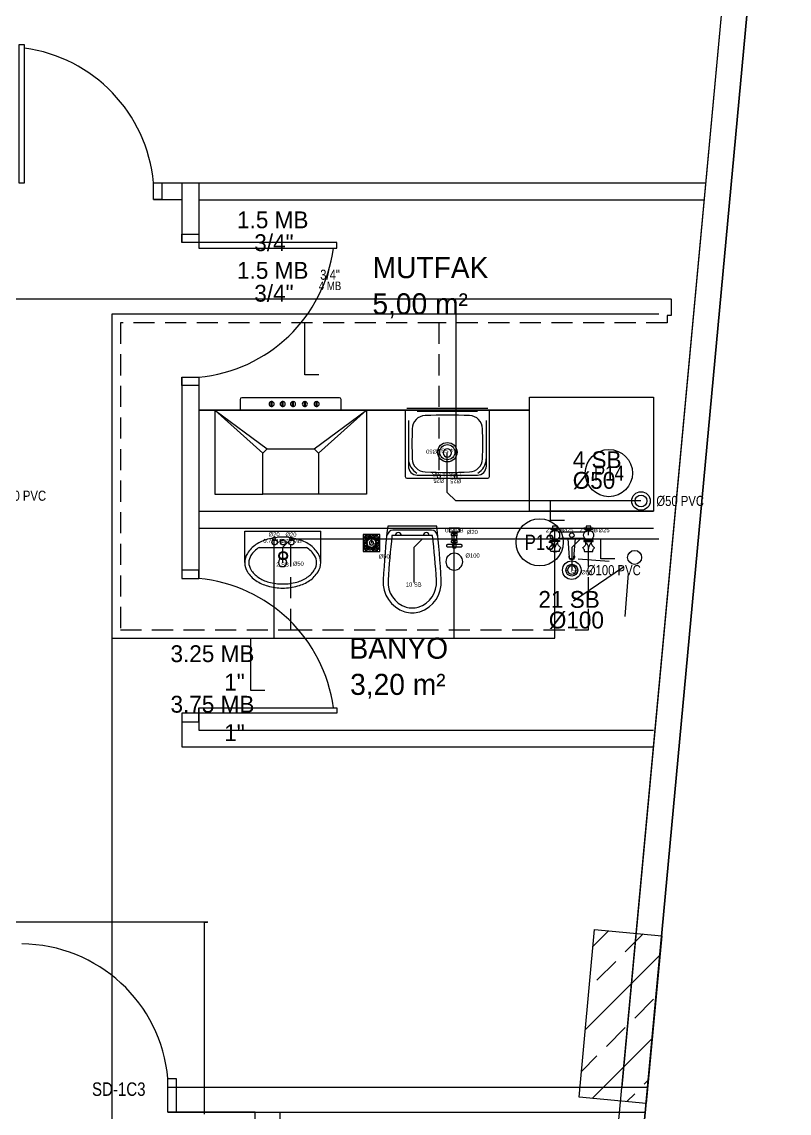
# Model space of a CAD drawing. Header units: centimetres. Extents: x 247996 to 315152, y -468471 to -440326.
# Drawn here: x 256045 to 256500, y -444081 to -443434 of the extents above; entities that cross this region are included whole.
import ezdxf
from ezdxf.enums import TextEntityAlignment as Align

# ---------------------------------------------------------------- set-up
doc = ezdxf.new("R2010")
doc.units = ezdxf.units.CM
doc.linetypes.add('0', pattern=[500, 500])
doc.linetypes.add('BASMA HATTI', pattern=[0.375, 0.25, -0.125])
for name, color, linetype in [('SCOTT-MD-YUK-BIRIMI', 7, 'CONTINUOUS'), ('SCOTT-MKDU0', 50, 'CONTINUOUS'), ('SCOTT-MTY-PISSU-KOLON', 211, 'Continuous'), ('SCOTT-MTY-PISSU-KOLONNO', 211, 'Continuous'), ('SCOTT-MTY-SAYAC', 3, 'Continuous'), ('SCOTT-MTY-TEFRIS', 15, 'CONTINUOUS'), ('SCOTT-MTY-VANA', 1, 'Continuous'), ('SCOTT-MTY-YUK-BIRIMI', 7, 'CONTINUOUS')]:
    doc.layers.add(name, color=color, linetype=linetype)
for name, color, linetype, lineweight in [('SCOTT-MTY-PISSU-BORU-TAVANDAN', 6, 'PISSU HATTI', 30), ('SCOTT-MTY-PISSU-CAP', 211, 'CONTINUOUS', 30), ('SCOTT-MTY-SICAKSU-BORU', 1, 'BASMA HATTI', 30), ('SCOTT-MTY-SOGUKSU-BORU', 5, '0', 30), ('SCOTT-MTY-TEMIZSU-CAP', 101, 'CONTINUOUS', 30)]:
    doc.layers.add(name, color=color, linetype=linetype, lineweight=lineweight)
doc.styles.add('CAP', font='wturkce.SHX', dxfattribs={"width": 0.65})
doc.styles.add('MtXpl_Comic_Sans_MS', font='comic.ttf')
doc.styles.add('MTY_CAP', font='wturkce.SHX', dxfattribs={"width": 0.65})
doc.styles.add('ROTAS', font='arial.ttf')
doc.linetypes.add('PISSU HATTI', pattern='A,0.5,0.5,["(",Standard,S=0.1,R=0,X=-0.01,Y=-0.036],-0.05', length=0.9)

# ---------------------------------------------------------------- blocks, each defined once
blk = doc.blocks.new('T-KOLON-P')
for radius in [5.5, 3.5]:
    blk.add_circle((0, 0), radius)
blk = doc.blocks.new('SUZGEC1')
at = {"layer": 'SCOTT-MTY-TEFRIS'}
blk.add_lwpolyline([(-5, -5), (-5, 5), (5, 5), (5, -5)], close=True, dxfattribs=at)
for points in [[(-4.33, 3.86), (-1.99, 1.52, 0.029484), (-2.15, 1.27), (-4.33, 2.48)], [(-2.48, 0.33), (-4.33, 0.33), (-4.33, 1.72), (-2.41, 0.65, 0.032775)], [(-3.86, 4.33), (-2.48, 4.33), (-1.27, 2.15, 0.029484), (-1.52, 1.99)], [(-0.65, 2.41, -0.032775), (-0.33, 2.48), (-0.33, 4.33), (-1.72, 4.33)], [(0.33, 2.48), (0.33, 4.33), (1.72, 4.33), (0.65, 2.41, 0.032775)], [(1.27, 2.15), (2.48, 4.33), (3.86, 4.33), (1.52, 1.99, 0.029484)], [(4.33, 3.86), (1.99, 1.52, -0.029484), (2.15, 1.27), (4.33, 2.48)], [(4.33, 0.33), (4.33, 1.72), (2.41, 0.65, -0.032775), (2.48, 0.33)], [(-2.48, -0.33), (-4.33, -0.33), (-4.33, -1.72), (-2.41, -0.65, -0.032775)], [(-4.33, -3.86), (-1.99, -1.52, -0.029484), (-2.15, -1.27), (-4.33, -2.48)], [(-3.86, -4.33), (-2.48, -4.33), (-1.27, -2.15, -0.029484), (-1.52, -1.99)], [(-0.33, -4.33), (-1.72, -4.33), (-0.65, -2.41, 0.032775), (-0.33, -2.48)], [(0.33, -2.48), (0.33, -4.33), (1.72, -4.33), (0.65, -2.41, -0.032775)], [(2.48, -4.33), (1.27, -2.15, 0.029484), (1.52, -1.99), (3.86, -4.33)], [(4.33, -2.48), (4.33, -3.86), (1.99, -1.52, 0.029484), (2.15, -1.27)], [(4.33, -0.33), (4.33, -1.72), (2.41, -0.65, 0.032775), (2.48, -0.33)]]:
    blk.add_lwpolyline(points, format="xyb", close=True, dxfattribs=at)
blk.add_circle((0, 0), 1.25, dxfattribs=at)
at = {"layer": 'SCOTT-MD-YUK-BIRIMI', "color": 6, "style": 'CAP'}
blk.add_attdef('PSCP', (4.29, 6.72), '', height=2.5, dxfattribs=at)
blk.add_attdef('PS', text='', height=2.5, dxfattribs=at).set_placement((0, 0), align=Align.CENTER)
blk = doc.blocks.new('EVIYE1')
at = {"layer": 'SCOTT-MTY-TEFRIS', "color": 6}
blk.add_circle((0, 15), 2.5, dxfattribs=at)
at = {"layer": 'SCOTT-MTY-TEFRIS', "color": 3, "ltscale": 10}
blk.add_circle((-5, 1), 1, dxfattribs=at)
at = {"layer": 'SCOTT-MTY-TEFRIS', "color": 1, "ltscale": 10}
blk.add_circle((5, 1), 1, dxfattribs=at)
at = {"layer": 'SCOTT-MD-YUK-BIRIMI', "color": 6, "style": 'CAP'}
blk.add_attdef('PS', text='', height=2.5, dxfattribs=at).set_placement((0, 15), align=Align.CENTER)
blk.add_attdef('PSCP', (6.08, 14.48), '', height=2.5, dxfattribs=at)
at = {"layer": 'SCOTT-MD-YUK-BIRIMI', "color": 3, "style": 'CAP'}
for tag, p in [('SO', (-5, 1)), ('SOCP', (-5, -2.99))]:
    blk.add_attdef(tag, text='', height=2.5, dxfattribs=at).set_placement(p, align=Align.CENTER)
at = {"layer": 'SCOTT-MD-YUK-BIRIMI', "color": 1, "style": 'CAP'}
for tag, p in [('SC', (5, 1)), ('SCCP', (5, -2.8))]:
    blk.add_attdef(tag, text='', height=2.5, dxfattribs=at).set_placement(p, align=Align.CENTER)
blk = doc.blocks.new('KLOZET1')
at = {"layer": 'SCOTT-MTY-TEFRIS', "color": 15}
blk.add_lwpolyline([(-3.88, 11.44, 0.414214), (-4.52, 10.8), (-4.52, 10.3, 0.414214), (-3.88, 9.66), (3.88, 9.66, 0.414214), (4.52, 10.3), (4.52, 10.8, 0.414214), (3.88, 11.44)], format="xyb", close=True, dxfattribs=at)
for points in [[(-1.61, 8.64), (-1.61, 7.54)], [(-1.21, 7.21), (-1.21, 4.8)], [(1.13, 8.88), (-1.06, 8.88)], [(-1.06, 7.3), (1.13, 7.3)], [(-0.51, 8.64), (-0.51, 7.54)], [(0.58, 8.64), (0.58, 7.54)], [(1.28, 4.8), (1.28, 5.24), (1.28, 7.21)], [(1.68, 8.64), (1.68, 7.54)], [(-1.61, 4.45), (-1.61, 3.35)], [(-1.35, 3.17), (-1.35, 2.32), (1.42, 2.32), (1.42, 3.17)], [(1.13, 4.69), (-1.06, 4.69)], [(-1.06, 3.11), (1.13, 3.11)], [(-0.51, 4.45), (-0.51, 3.35)], [(0.58, 4.45), (0.58, 3.35)], [(1.68, 4.45), (1.68, 3.35)]]:
    blk.add_lwpolyline(points, dxfattribs=at)
at = {"layer": 'SCOTT-MTY-TEFRIS', "color": 15, "elevation": 0}
for points in [[(-1, 10.3), (-1, 10.8, -0.414214), (-0.36, 11.44)], [(1, 10.3), (1, 10.8, 0.414214), (0.36, 11.44)]]:
    blk.add_lwpolyline(points, format="xyb", dxfattribs=at)
at = {"layer": 'SCOTT-MTY-TEFRIS', "color": 15}
for points in [[(-0.76, 11.45), (0.76, 11.45), (0.76, 11.98), (-0.76, 11.98)], [(-0.76, 8.88), (0.76, 8.88), (0.76, 9.66), (-0.76, 9.66)], [(3, 0), (-3, 0), (-3, 2.32), (3, 2.32)]]:
    blk.add_lwpolyline(points, close=True, dxfattribs=at)
at = {"layer": 'SCOTT-MTY-TEFRIS', "color": 6}
blk.add_circle((0, 20), 5, dxfattribs=at)
at = {"layer": 'SCOTT-MTY-TEFRIS', "color": 15}
for centre, radius, start, end in [((-1.06, 8.15), 0.734, 41.75917, 138.24096), ((-1.06, 8.03), 0.734, 221.7593, 318.24081), ((-0.36, 10.3, 0), 0.641, 179.99985, 270.00006), ((0.04, 8.15), 0.734, 41.75917, 138.24096), ((0.04, 8.03), 0.734, 221.7593, 318.24081), ((0.36, 10.3, 0), 0.641, 270.00006, 0), ((1.13, 8.15), 0.734, 41.75917, 138.24096), ((1.13, 8.03), 0.734, 221.7593, 318.24081), ((-1.06, 3.96), 0.734, 41.75917, 138.24096), ((-1.06, 3.84), 0.734, 221.7593, 318.24081), ((0.04, 3.96), 0.734, 41.75917, 138.24096), ((0.04, 3.84), 0.734, 221.7593, 318.24081), ((1.13, 3.96), 0.734, 41.75917, 138.24096), ((1.13, 3.84), 0.734, 221.7593, 318.24081)]:
    blk.add_arc(centre, radius, start, end, dxfattribs=at)
at = {"layer": 'SCOTT-MD-YUK-BIRIMI', "color": 6, "style": 'CAP'}
blk.add_attdef('PS', text='', height=2.5, dxfattribs=at).set_placement((0, 20), align=Align.CENTER)
blk.add_attdef('PSCP', (6.63, 15.09), '', height=2.5, dxfattribs=at)
at = {"layer": 'SCOTT-MD-YUK-BIRIMI', "color": 3, "style": 'CAP'}
blk.add_attdef('SO', text='', height=2.5, dxfattribs=at).set_placement((0, 0.13), align=Align.CENTER)
blk.add_attdef('SOCP', (7.43, 1.09), '', height=2.5, dxfattribs=at)
blk = doc.blocks.new('LAVABO1')
at = {"layer": 'SCOTT-MTY-TEFRIS', "color": 6}
blk.add_circle((0, 15), 2.5, dxfattribs=at)
at = {"layer": 'SCOTT-MTY-TEFRIS', "color": 3, "ltscale": 10}
blk.add_circle((-5, 1), 1, dxfattribs=at)
at = {"layer": 'SCOTT-MTY-TEFRIS', "color": 1, "ltscale": 10}
blk.add_circle((5, 1), 1, dxfattribs=at)
at = {"layer": 'SCOTT-MD-YUK-BIRIMI', "color": 6, "style": 'CAP'}
blk.add_attdef('PS', text='', height=2.5, dxfattribs=at).set_placement((0, 15), align=Align.CENTER)
blk.add_attdef('PSCP', (6.08, 14.48), '', height=2.5, dxfattribs=at)
at = {"layer": 'SCOTT-MD-YUK-BIRIMI', "color": 3, "style": 'CAP'}
for tag, p in [('SO', (-5, 1)), ('SOCP', (-5, -2.99))]:
    blk.add_attdef(tag, text='', height=2.5, dxfattribs=at).set_placement(p, align=Align.CENTER)
at = {"layer": 'SCOTT-MD-YUK-BIRIMI', "color": 1, "style": 'CAP'}
for tag, p in [('SC', (5, 1)), ('SCCP', (5, -2.8))]:
    blk.add_attdef(tag, text='', height=2.5, dxfattribs=at).set_placement(p, align=Align.CENTER)
blk = doc.blocks.new('DUS TEKNESI1')
at = {"layer": 'SCOTT-MTY-TEFRIS'}
for points in [[(-10, 13.89), (-10, 12.2, -0.146062), (-11.33, 8.88, 0.113221), (-13.28, 11.48, -0.416893), (-13.31, 11.96)], [(-6.69, 11.96, -0.17585), (-7.51, 13.89), (-12.49, 13.89, -0.17585), (-13.31, 11.96)], [(0, 18.37), (-0.63, 18.37, 0.391322), (-1.29, 17.76), (-2.2, 6.27)], [(0, 18.37), (0.63, 18.37, -0.391322), (1.29, 17.76), (2.2, 6.27)], [(6.69, 11.96, 0.17585), (7.51, 13.89), (12.49, 13.89, 0.17585), (13.31, 11.96)], [(10, 13.89), (10, 12.2, 0.146062), (11.33, 8.88, -0.113221), (13.28, 11.48)], [(-8.61, 6.88, -0.601952), (-8.61, 1.65), (-8.61, 0.83)], [(8.61, 6.88, 0.601952), (8.61, 1.65), (11.39, 1.65, 0.601952), (11.39, 6.88)], [(-12.77, 0.5), (-12.77, 0), (-10, 0), (-7.23, 0), (-7.23, 0.5, 0.153746), (-12.77, 0.5), (-10, 0.5), (-7.23, 0.5)], [(12.77, 0.5), (12.77, 0), (10, 0), (7.23, 0), (7.23, 0.5, -0.153746), (12.77, 0.5), (10, 0.5), (7.23, 0.5)]]:
    blk.add_lwpolyline(points, format="xyb", dxfattribs=at)
for points in [[(-12.77, 7.51), (-10, 7.51), (-7.23, 7.51), (-7.23, 8.01), (-10, 8.01), (-12.77, 8.01)], [(12.77, 7.51), (10, 7.51), (7.23, 7.51), (7.23, 8.01), (10, 8.01), (12.77, 8.01)], [(-8.61, 0), (-8.61, -1.03), (-11.39, -1.03), (-11.39, 0)], [(11.39, 0), (11.39, -1.03), (8.61, -1.03), (8.61, 0)]]:
    blk.add_lwpolyline(points, close=True, dxfattribs=at)
for points in [[(-11.64, 9.5), (-11.64, 8.01)], [(-11.39, 7.51), (-11.39, 6.88), (-8.61, 6.88)], [(-8.61, 7.51), (-8.61, 6.88)], [(-8.36, 9.5), (-8.36, 8.01)], [(8.36, 9.5), (8.36, 8.01)], [(11.39, 7.51), (11.39, 6.88), (8.61, 6.88)], [(8.61, 7.51), (8.61, 6.88)], [(11.64, 9.5), (11.64, 8.01)], [(-8.61, 1.65), (-11.39, 1.65), (-11.39, 0.83)], [(7.82, 6.27), (-7.82, 6.27)], [(-7.82, 2.27), (7.82, 2.27)], [(8.61, 1.65), (8.61, 0.83)], [(11.39, 1.65), (11.39, 0.83)]]:
    blk.add_lwpolyline(points, dxfattribs=at)
at = {"layer": 'SCOTT-MTY-TEFRIS', "color": 6}
blk.add_circle((0, 25), 2.5, dxfattribs=at)
at = {"layer": 'SCOTT-MTY-TEFRIS'}
for centre, radius, start, end in [((-9.99, 2.25), 11.85, 79.4131, 100.58675), ((0, 17.2), 1.6, 330.69749, 209.30263), ((9.99, 2.25), 11.85, 79.4131, 100.58675), ((-10, 4.27), 2.96, 117.90841, 242.09186), ((-3.77, 12.76), 6.25, 185.20803, 218.44761), ((-2.03, 5.93), 7.27, 130.25508, 156.09376), ((-6.95, 11.74), 0.344, 310.56547, 41.0891), ((6.95, 11.74), 0.344, 138.91075, 229.43465), ((2.03, 5.93), 7.27, 23.90632, 49.74465), ((3.77, 12.76), 6.25, 321.55251, 354.79208), ((13.05, 11.74), 0.344, 310.56547, 41.0891), ((0, 4.27), 1.37, 90.00021, 270.00006), ((0, 4.27), 1.37, 270.00006, 90.00021)]:
    blk.add_arc(centre, radius, start, end, dxfattribs=at)
at = {"layer": 'SCOTT-MD-YUK-BIRIMI', "color": 6, "style": 'CAP'}
blk.add_attdef('PS', text='', height=2.5, dxfattribs=at).set_placement((0, 25), align=Align.CENTER)
blk.add_attdef('PSCP', (5.6, 25), '', height=2.5, dxfattribs=at)
at = {"layer": 'SCOTT-MD-YUK-BIRIMI', "color": 3, "style": 'CAP'}
blk.add_attdef('SO', text='', height=2.5, dxfattribs=at).set_placement((-10, 0), align=Align.CENTER)
blk.add_attdef('SOCP', (-5.56, 0), '', height=2.5, dxfattribs=at)
at = {"layer": 'SCOTT-MD-YUK-BIRIMI', "color": 1, "style": 'CAP'}
blk.add_attdef('SC', text='', height=2.5, dxfattribs=at).set_placement((10, 0), align=Align.CENTER)
blk.add_attdef('SCCP', (15.92, 0), '', height=2.5, dxfattribs=at)
blk = doc.blocks.new('MTY-PIS SU CAP SB')
at = {"layer": 'SCOTT-MTY-PISSU-CAP'}
for p, q in [((0.833, 1.167), (0, 1.167)), ((0, 1.167), (0, 0))]:
    blk.add_line(p, q, dxfattribs=at)
at = {"layer": 'SCOTT-MTY-PISSU-CAP', "style": 'MTY_CAP', "width": 0.65}
blk.add_attdef('PSCP', text='', height=1, dxfattribs=at).set_placement((0.833, 1.79), align=Align.MIDDLE_LEFT)
at = {"layer": 'SCOTT-MTY-YUK-BIRIMI', "color": 211, "style": 'MTY_CAP', "width": 0.65}
blk.add_attdef('PS', text='', height=1, dxfattribs=at).set_placement((0.833, 0.566), align=Align.MIDDLE_LEFT)
blk = doc.blocks.new('MTY-TEMIZ SU CAP MB')
at = {"layer": 'SCOTT-MTY-TEMIZSU-CAP'}
for p, q in [((0.833, 3.096), (0, 3.096)), ((0, 3.096), (0, 0))]:
    blk.add_line(p, q, dxfattribs=at)
at = {"layer": 'SCOTT-MTY-TEMIZSU-CAP', "style": 'MTY_CAP', "width": 0.65}
for tag, p in [('SOCP', (0.833, 5.417)), ('SCCP', (0.833, 2.417))]:
    blk.add_attdef(tag, text='', height=1, dxfattribs=at).set_placement(p, align=Align.MIDDLE_LEFT)
at = {"layer": 'SCOTT-MTY-YUK-BIRIMI', "color": 101, "style": 'MTY_CAP', "width": 0.65}
for tag, p in [('SO', (0.833, 3.917)), ('SC', (0.833, 0.917))]:
    blk.add_attdef(tag, text='', height=1, dxfattribs=at).set_placement(p, align=Align.MIDDLE_LEFT)

msp = doc.modelspace()

# ---------------------------------------------------------------- linework, layer by layer
at = {"layer": 'SCOTT-MKDU0', "color": 8, "ltscale": 0.03}
for p, q in [((256112.81, -447327.49), (256500.06, -443160.12)), ((256500.06, -443160.12), (256112.81, -447327.49)), ((256385.49, -444230.95), (256485.05, -443159.51)), ((256400.82, -444065.95), (256485.05, -443159.51)), ((256122.7, -443529.07), (256149.58, -443529.07)), ((256139.58, -443529.07), (256139.58, -443564.54)), ((256149.58, -443529.07), (256149.58, -443567.85)), ((256149.58, -443529.2), (256450.7, -443529.2)), ((256122.7, -443539.07), (256139.58, -443539.07)), ((256149.58, -443539.2), (256449.77, -443539.2)), ((256139.58, -443644.54), (256139.58, -443764.07)), ((256149.58, -443644.54), (256149.58, -443764.07)), ((256174.06, -443657.76), (256174.06, -443664.06)), ((256233.06, -443656.76), (256175.06, -443656.76)), ((256192.52, -443659.44), (256192.52, -443658.92)), ((256193.14, -443658.92), (256192.52, -443658.92)), ((256192.52, -443662.01), (256192.52, -443659.44)), ((256192.52, -443662.01), (256193.14, -443662.01)), ((256193.14, -443659.44), (256193.14, -443658.92)), ((256193.14, -443662.01), (256193.14, -443659.44)), ((256199.1, -443659.44), (256199.1, -443658.92)), ((256199.72, -443658.92), (256199.1, -443658.92)), ((256199.1, -443662.01), (256199.1, -443659.44)), ((256199.1, -443662.01), (256199.72, -443662.01)), ((256199.72, -443659.44), (256199.72, -443658.92)), ((256199.72, -443662.01), (256199.72, -443659.44)), ((256205.25, -443659.44), (256205.25, -443658.92)), ((256205.25, -443658.92), (256205.87, -443658.92)), ((256205.25, -443662.01), (256205.25, -443659.44)), ((256205.25, -443662.01), (256205.87, -443662.01)), ((256205.87, -443659.44), (256205.87, -443658.92)), ((256205.87, -443662.01), (256205.87, -443659.44)), ((256212.25, -443658.92), (256212.86, -443658.92)), ((256212.25, -443659.44), (256212.25, -443658.94)), ((256212.25, -443662.01), (256212.25, -443659.44)), ((256212.25, -443662.01), (256212.86, -443662.01)), ((256212.86, -443659.44), (256212.86, -443658.92)), ((256212.86, -443662.01), (256212.86, -443659.44)), ((256219.24, -443658.92), (256219.86, -443658.92)), ((256219.24, -443659.44), (256219.24, -443658.94)), ((256219.24, -443662.01), (256219.24, -443659.44)), ((256219.24, -443662.01), (256219.86, -443662.01)), ((256219.86, -443659.44), (256219.86, -443658.92)), ((256219.86, -443662.01), (256219.86, -443659.44)), ((256234.06, -443664.06), (256234.06, -443657.76)), ((256345.96, -443724.07), (256345.96, -443656.39)), ((256345.96, -443656.39), (256419.58, -443656.39)), ((256419.58, -443656.39), (256419.58, -443724.07)), ((256149.58, -443664.07), (256345.96, -443664.07)), ((256345.96, -443664.07), (256149.58, -443664.07)), ((256345.96, -443664.07), (256149.58, -443664.07)), ((256187.57, -443689.56), (256159.07, -443664.06)), ((256159.07, -443664.06), (256190.07, -443687.06)), ((256249.07, -443664.06), (256159.07, -443664.06)), ((256159.07, -443664.06), (256159.07, -443714.06)), ((256218.07, -443687.06), (256249.07, -443664.06)), ((256249.07, -443664.06), (256220.57, -443689.56)), ((256249.07, -443664.06), (256249.07, -443714.06)), ((256272.13, -443664.05), (256272.13, -443703.48)), ((256321.13, -443663.05), (256273.13, -443663.05)), ((256314.98, -443664.9), (256279.28, -443664.9)), ((256322.13, -443703.48), (256322.13, -443664.05)), ((256273.98, -443670.2), (256273.98, -443697.33)), ((256320.28, -443697.33), (256320.28, -443670.2)), ((256273.13, -443704.48), (256321.13, -443704.48)), ((256279.28, -443702.63), (256314.98, -443702.63)), ((256159.07, -443714.06), (256187.57, -443714.06)), ((256249.07, -443714.06), (256220.57, -443714.06)), ((256149.58, -443724.07), (256419.58, -443724.07)), ((256419.58, -443724.07), (256345.96, -443724.07)), ((256149.58, -443734.07), (256419.58, -443734.07)), ((256176.9, -443735.96), (256221.93, -443735.96)), ((256176.9, -443754.62), (256176.9, -443735.96)), ((256221.93, -443754.62), (256221.93, -443735.96)), ((256149.58, -443744.07), (256149.58, -443764.07)), ((256185.36, -443745.59), (256213.47, -443745.59)), ((256393.19, -443754.01), (256374.82, -443752.6)), ((256401.61, -443757.26), (256372.04, -443777.47)), ((256404.4, -443761.16), (256402.44, -443786.53)), ((256149.58, -443840.76), (256149.58, -443854.07)), ((256149.58, -443840.76), (256149.58, -443854.07)), ((256139.58, -443844.07), (256139.58, -443864.07)), ((256149.58, -443854.07), (256419.58, -443854.07)), ((256139.58, -443864.07), (256419.58, -443864.07)), ((256375.29, -444071.99), (256384.55, -443972.41)), ((256383.62, -443982.41), (256392.85, -443973.19)), ((256384.55, -443972.41), (256424.37, -443976.12)), ((256402.76, -443985.73), (256413.39, -443975.09)), ((256424.37, -443976.12), (256415.12, -444075.69)), ((256379.02, -444031.92), (256423.31, -443987.63)), ((256385.92, -444002.56), (256397.14, -443991.34)), ((256408.37, -444025.01), (256419.59, -444013.79)), ((256391.53, -444041.85), (256402.76, -444030.63)), ((256383.12, -444072.71), (256418.71, -444037.13)), ((256376.72, -444056.67), (256385.92, -444047.47)), ((256413.98, -444064.3), (256416.41, -444061.88)), ((256131.2, -444065.95), (256415.89, -444065.95)), ((256131.2, -444065.95), (256400.82, -444065.95)), ((256403.66, -444074.62), (256408.37, -444069.92)), ((256415.12, -444075.69), (256375.29, -444071.99)), ((256131.2, -444080.95), (256414.49, -444080.95)), ((256182.95, -444080.95), (256131.2, -444080.95)), ((256182.95, -444098.04), (256182.95, -444080.95)), ((256182.95, -444230.95), (256182.95, -444080.95)), ((256197.95, -444093.04), (256197.95, -444080.95))]:
    msp.add_line(p, q, dxfattribs=at)
for points in [[(256042.7, -443529.07), (256046.01, -443529.07), (256046.01, -443447.21), (256042.7, -443447.21)], [(256149.58, -443564.54), (256149.58, -443567.85), (256231.45, -443567.85), (256231.45, -443564.54)], [(256149.58, -443844.07), (256149.58, -443840.76), (256231.45, -443840.76), (256231.45, -443844.07)]]:
    msp.add_lwpolyline(points, close=True, dxfattribs=at)
for points in [[(256127.7, -443539.07), (256122.7, -443539.07), (256122.7, -443529.07), (256127.7, -443529.07), (256127.7, -443539.07)], [(256139.58, -443564.54), (256139.58, -443559.54), (256149.58, -443559.54), (256149.58, -443564.54), (256139.58, -443564.54)], [(256139.58, -443649.54), (256139.58, -443644.54), (256149.58, -443644.54), (256149.58, -443649.54), (256139.58, -443649.54)], [(256139.58, -443759.07), (256139.58, -443764.07), (256149.58, -443764.07), (256149.58, -443759.07), (256139.58, -443759.07)], [(256139.58, -443844.07), (256139.58, -443849.07), (256149.58, -443849.07), (256149.58, -443844.07), (256139.58, -443844.07)], [(256136.2, -444080.95), (256131.2, -444080.95), (256131.2, -444060.95), (256136.2, -444060.95), (256136.2, -444080.95)], [(256136.2, -444080.95), (256131.2, -444080.95), (256131.2, -444060.95), (256136.2, -444060.95), (256136.2, -444080.95)], [(256136.2, -444080.95), (256131.2, -444080.95), (256131.2, -444060.95), (256136.2, -444060.95), (256136.2, -444080.95)]]:
    msp.add_lwpolyline(points, dxfattribs=at)
for points in [[(256261.7, -443733.04, 0.01664), (256259.08, -443764.87, 0.351622), (256271.87, -443783.79, 0.068714), (256276.29, -443784.4, 0.068714), (256280.71, -443783.79, 0.351622), (256293.5, -443764.87, 0.01664), (256290.88, -443733.04)], [(256264.27, -443738.6, 0.016866), (256261.96, -443765.06, 0.351778), (256272.68, -443781.03, 0.068022), (256276.29, -443781.52, 0.068022), (256279.9, -443781.03, 0.351778), (256290.62, -443765.06, 0.016866), (256288.31, -443738.6)]]:
    msp.add_lwpolyline(points, format="xyb", close=True, dxfattribs=at)
msp.add_lwpolyline([(256291.16, -443738.49, 0.389191), (256287.81, -443735.41), (256276.29, -443735.41), (256264.77, -443735.41, 0.389191), (256261.42, -443738.49, 0.389191)], format="xyb", dxfattribs=at)
for centre, radius in [((256194.57, -443742.56), 1.56), ((256199.61, -443742.56), 1.56), ((256204.53, -443742.56), 1.56), ((256199.66, -443750.5), 2.52), ((256199.66, -443750.5), 2.12), ((256408.31, -443751.51, 51), 4.14)]:
    msp.add_circle(centre, radius, dxfattribs=at)
for centre, radius, start, end in [((256034.13, -443537.3), 88.95, 5.30809, 82.32526), ((256141.35, -443555.97), 88.95, 275.30809, 352.32526), ((256175.06, -443657.76), 1, 90, 180), ((256192.8, -443660.45), 1.54, 100.53795, 259.42462), ((256192.8, -443660.45), 1.54, 282.62331, 77.3765), ((256199.38, -443660.45), 1.54, 100.53795, 259.42462), ((256199.38, -443660.45), 1.54, 282.62331, 77.3765), ((256205.53, -443660.45), 1.54, 100.53795, 259.42462), ((256205.53, -443660.45), 1.54, 282.62331, 77.3765), ((256212.53, -443660.45), 1.54, 100.53795, 259.42462), ((256212.53, -443660.45), 1.54, 282.62331, 77.3765), ((256219.52, -443660.45), 1.54, 100.53795, 259.42462), ((256219.52, -443660.45), 1.54, 282.62331, 77.3765), ((256233.06, -443657.76), 1, 0, 90), ((256199.41, -443772.99), 33.47, 90, 105.51757), ((256199.41, -443772.99), 33.47, 74.48243, 90), ((256267.99, -443738.6), 1.78, 0, 180), ((256284.59, -443738.6), 1.78, 0, 180), ((256193.07, -443758.22), 17.19, 123.83466, 148.28659), ((256193.07, -443758.22), 14.8, 121.37674, 148.28659), ((256196.9, -443763.94), 24.08, 105.51757, 123.83466), ((256201.93, -443763.94), 24.08, 56.16534, 74.48243), ((256205.76, -443758.22), 14.8, 31.71341, 58.62326), ((256205.76, -443758.22), 17.19, 31.71341, 56.16534), ((256187.23, -443754.62), 10.33, 148.28659, 180), ((256187.23, -443754.62), 7.93, 148.28659, 180), ((256211.6, -443754.62), 7.93, 0, 31.71341), ((256211.6, -443754.62), 10.33, 0, 31.71341), ((256187.23, -443754.62), 10.33, 180, 211.71341), ((256187.23, -443754.62), 7.93, 180, 211.71341), ((256193.07, -443751.01), 14.8, 211.71341, 236.16534), ((256205.76, -443751.01), 14.8, 303.83466, 328.28659), ((256211.6, -443754.62), 7.93, 328.28659, 0), ((256211.6, -443754.62), 10.33, 328.28659, 0), ((256141.35, -443852.64), 88.95, 7.67474, 84.69191), ((256193.07, -443751.01), 17.19, 211.71341, 236.16534), ((256196.9, -443745.29), 24.08, 236.16534, 254.48243), ((256196.9, -443745.29), 21.68, 236.16534, 254.48243), ((256201.93, -443745.29), 21.68, 285.51757, 303.83466), ((256201.93, -443745.29), 24.08, 285.51757, 303.83466), ((256205.76, -443751.01), 17.19, 303.83466, 328.28659), ((256199.41, -443736.24), 33.47, 254.48243, 270), ((256199.41, -443736.24), 31.07, 254.48243, 270), ((256199.41, -443736.24), 31.07, 270, 285.51757), ((256199.41, -443736.24), 33.47, 270, 285.51757), ((256043.95, -444068.61), 87.59, 5.01909, 89.63134), ((256043.95, -444068.61), 87.59, 5.01909, 89.63134), ((256043.95, -444068.61), 87.59, 5.01909, 89.63134)]:
    msp.add_arc(centre, radius, start, end, dxfattribs=at)
for centre, major_axis, start_param, end_param in [((256284.25, -443675.31), (5.66, -5.66), 2.395934, 3.900021), ((256297.13, -443999.3), (332.25, 0), 1.531058, 1.610536), ((256310.01, -443675.31), (5.66, -5.66), 0.812368, 2.316455), ((256608.38, -443684.05), (-234.94, -234.94), 5.470817, 5.524757), ((255985.88, -443684.05), (234.94, -234.94), 0.758428, 0.812368), ((256297.13, -443689.05), (-4.07, -4.07), 3.926991, 10.210176), ((256297.13, -443689.05), (-3.18, -3.18), 3.926991, 10.210176), ((256284.13, -443692.81), (-7.14, -7.14), 5.524757, 6.541187), ((256284.25, -443692.8), (-5.66, -5.66), 5.524757, 7.028844), ((256310.01, -443692.8), (-5.66, -5.66), 0.825137, 2.329224), ((256310.13, -443692.81), (7.14, -7.14), -0.258001, 0.758428), ((256279.28, -443697.33), (-3.75, -3.75), 5.497787, 7.068583), ((256297.13, -443368.8), (332.25, 0), 4.67265, 4.752129), ((256314.98, -443697.33), (3.75, -3.75), -0.785398, 0.785398), ((256273.13, -443703.48), (0.707, -0.707), 3.926991, 5.497787), ((256321.13, -443703.48), (0.707, -0.707), -0.785398, 0.785398)]:
    msp.add_ellipse(centre, major_axis=major_axis, ratio=1, start_param=start_param, end_param=end_param, dxfattribs=at)
at = {"layer": 'SCOTT-MKDU0', "color": 8, "ltscale": 0.03, "invisible_edges": 4}
for points in [[(256190.07, -443687.06), (256218.07, -443687.06), (256220.57, -443689.56), (256187.57, -443689.56)], [(256220.57, -443714.06), (256187.57, -443714.06), (256187.57, -443689.56), (256220.57, -443689.56)]]:
    msp.add_3dface(points, dxfattribs=at)
at = {"layer": 'SCOTT-MTY-PISSU-BORU-TAVANDAN', "ltscale": 50}
for points in [[(256302.12, -443718.03), (256297.12, -443713.03), (256297.12, -443689.48)], [(256412.05, -443718.03), (256302.12, -443718.03)], [(256204.3, -443740.74), (256199.3, -443745.74), (256199.3, -443754.52)], [(256252.09, -443740.74), (256204.3, -443740.74)], [(256252.09, -443740.74), (256252.09, -443742.93)], [(256282.15, -443740.74), (256252.09, -443740.74)], [(256282.15, -443740.74), (256277.15, -443745.74), (256277.15, -443766.36)], [(256376.01, -443740.74), (256282.15, -443740.74)], [(256376.01, -443740.74), (256371.01, -443745.74), (256371.01, -443759.07)], [(256422.75, -443740.74), (256376.01, -443740.74)]]:
    msp.add_lwpolyline(points, dxfattribs=at)
at = {"layer": 'SCOTT-MTY-PISSU-KOLONNO'}
for centre in [(256393.04, -443701.47), (256351.94, -443742.57)]:
    msp.add_circle(centre, 14, dxfattribs=at)
at = {"layer": 'SCOTT-MTY-SICAKSU-BORU', "ltscale": 50}
for p, q in [((256103.03, -443612.21), (256103.03, -443794.52)), ((256292.12, -443612.21), (256103.03, -443612.21)), ((256427.68, -443612.21), (256292.12, -443612.21)), ((256103.03, -443794.52), (256204.3, -443794.52)), ((256204.3, -443794.52), (256381.01, -443794.52))]:
    msp.add_line(p, q, dxfattribs=at)
at = {"layer": 'SCOTT-MTY-SICAKSU-BORU'}
msp.add_lwpolyline([(256153, -444082), (256153, -443968), (256155, -443968), (256025, -443968), (256025, -443598), (256430, -443598), (256430, -443608), (256427.68, -443608), (256427.68, -443612.21)], dxfattribs=at)
at = {"layer": 'SCOTT-MTY-SICAKSU-BORU', "ltscale": 50}
for points in [[(256292.12, -443612.21), (256292.12, -443703.48)], [(256381.01, -443794.52), (256381.01, -443734.07)], [(256204.3, -443794.52), (256204.3, -443740.52)]]:
    msp.add_lwpolyline(points, dxfattribs=at)
at = {"layer": 'SCOTT-MTY-SOGUKSU-BORU', "ltscale": 50}
for p, q in [((256098.03, -443607.21), (256098.03, -443799.52)), ((256302.12, -443607.21), (256098.03, -443607.21)), ((256422.68, -443607.21), (256302.12, -443607.21)), ((256098.03, -443799.52), (256194.3, -443799.52)), ((256194.3, -443799.52), (256301.26, -443799.52)), ((256301.26, -443799.52), (256361.01, -443799.52))]:
    msp.add_line(p, q, dxfattribs=at)
for points in [[(256302.12, -443607.21), (256302.12, -443703.48)], [(256301.26, -443799.52), (256301.26, -443734.2)], [(256361.01, -443799.52), (256361.01, -443734.07)], [(256194.3, -443799.52), (256194.3, -443740.52)], [(256098.03, -443799.52), (256098.03, -443870.33), (256098.03, -443870.33), (256098.03, -444025.14), (256098.03, -444025.14), (256098.03, -444092.55)]]:
    msp.add_lwpolyline(points, dxfattribs=at)

# ---------------------------------------------------------------- block references
at = {"layer": 'SCOTT-MTY-PISSU-CAP'}
ref = msp.add_blockref('MTY-PIS SU CAP SB', (256358.42, -443718.03), dxfattribs=dict(at, xscale=-10, yscale=10, rotation=180))
ref.add_attrib('PSCP', '%%C50', dxfattribs={"height": 10, "style": 'MTY_CAP'}).set_placement((256371.55, -443705.78), align=Align.MIDDLE_LEFT)
ref.add_attrib('PS', '4 SB', dxfattribs={"layer": 'SCOTT-MTY-YUK-BIRIMI', "height": 10, "style": 'MTY_CAP'}).set_placement((256371.55, -443693.53), align=Align.MIDDLE_LEFT)
ref = msp.add_blockref('MTY-PIS SU CAP SB', (256388.25, -443740.74), dxfattribs=dict(at, xscale=-10, yscale=10, rotation=180))
ref.add_attrib('PSCP', '%%C100', dxfattribs={"height": 10, "style": 'MTY_CAP'}).set_placement((256357.38, -443788.71), align=Align.MIDDLE_LEFT)
ref.add_attrib('PS', '21 SB', dxfattribs={"layer": 'SCOTT-MTY-YUK-BIRIMI', "height": 10, "style": 'MTY_CAP'}).set_placement((256351.19, -443776.46), align=Align.MIDDLE_LEFT)
at = {"layer": 'SCOTT-MTY-PISSU-KOLON'}
for p in [(256412.1, -443718), (256371, -443759.1)]:
    msp.add_blockref('T-KOLON-P', p, dxfattribs=at)
at = {"layer": 'SCOTT-MTY-TEMIZSU-CAP'}
ref = msp.add_blockref('MTY-TEMIZ SU CAP MB', (256212.51, -443612.21), dxfattribs=dict(at, xscale=-10, yscale=10, rotation=180))
ref.add_attrib('SCCP', '3/4"', dxfattribs={"height": 10, "style": 'MTY_CAP'}).set_placement((256182.51, -443564.68), align=Align.MIDDLE_LEFT)
ref.add_attrib('SC', '1.5 MB', dxfattribs={"layer": 'SCOTT-MTY-YUK-BIRIMI', "height": 10, "style": 'MTY_CAP'}).set_placement((256172.29, -443551.11), align=Align.MIDDLE_LEFT)
ref.add_attrib('SO', '1.5 MB', dxfattribs={"layer": 'SCOTT-MTY-YUK-BIRIMI', "height": 10, "style": 'MTY_CAP'}).set_placement((256172.29, -443581.11), align=Align.MIDDLE_LEFT)
ref.add_attrib('SOCP', '3/4"', dxfattribs={"height": 10, "style": 'MTY_CAP'}).set_placement((256182.51, -443594.68), align=Align.MIDDLE_LEFT)
ref = msp.add_blockref('MTY-TEMIZ SU CAP MB', (256180.43, -443799.52), dxfattribs=dict(at, xscale=-10, yscale=10, rotation=180))
ref.add_attrib('SCCP', '1"', dxfattribs={"height": 10, "style": 'MTY_CAP'}).set_placement((256164.66, -443825.59), align=Align.MIDDLE_LEFT)
ref.add_attrib('SC', '3.25 MB', dxfattribs={"layer": 'SCOTT-MTY-YUK-BIRIMI', "height": 10, "style": 'MTY_CAP'}).set_placement((256132.78, -443808.69), align=Align.MIDDLE_LEFT)
ref.add_attrib('SO', '3.75 MB', dxfattribs={"layer": 'SCOTT-MTY-YUK-BIRIMI', "height": 10, "style": 'MTY_CAP'}).set_placement((256132.78, -443838.69), align=Align.MIDDLE_LEFT)
ref.add_attrib('SOCP', '1"', dxfattribs={"height": 10, "style": 'MTY_CAP'}).set_placement((256164.66, -443855.59), align=Align.MIDDLE_LEFT)
at = {"layer": 'SCOTT-MTY-VANA'}
ref = msp.add_blockref('EVIYE1', (256297.12, -443704.48), dxfattribs=dict(at, xscale=-1))
ref.add_attrib('SC', '1 MB', dxfattribs={"layer": 'SCOTT-MD-YUK-BIRIMI', "height": 2.5, "rotation": 180, "style": 'CAP'}).set_placement((256292.12, -443700.98), align=Align.CENTER)
ref.add_attrib('SO', '1 MB', dxfattribs={"layer": 'SCOTT-MD-YUK-BIRIMI', "height": 2.5, "rotation": 180, "style": 'CAP'}).set_placement((256302.12, -443700.98), align=Align.CENTER)
ref.add_attrib('PS', '4 SB', dxfattribs={"layer": 'SCOTT-MD-YUK-BIRIMI', "height": 2.5, "rotation": 180, "style": 'CAP'}).set_placement((256297.12, -443686.98), align=Align.CENTER)
ref.add_attrib('SCCP', '%%C25', dxfattribs={"layer": 'SCOTT-MD-YUK-BIRIMI', "height": 2.5, "rotation": 180, "style": 'CAP'}).set_placement((256292.12, -443704.78), align=Align.CENTER)
ref.add_attrib('PSCP', '%%C50', (256291.04, -443687.5), dxfattribs={"layer": 'SCOTT-MD-YUK-BIRIMI', "height": 2.5, "rotation": 180, "style": 'CAP'})
ref.add_attrib('SOCP', '%%C25', dxfattribs={"layer": 'SCOTT-MD-YUK-BIRIMI', "height": 2.5, "rotation": 180, "style": 'CAP'}).set_placement((256302.12, -443704.97), align=Align.CENTER)
ref = msp.add_blockref('DUS TEKNESI1', (256371.01, -443734.07), dxfattribs=dict(at, xscale=-1, rotation=180))
ref.add_attrib('SO', '2.5 MB', dxfattribs={"layer": 'SCOTT-MD-YUK-BIRIMI', "height": 2.5, "style": 'CAP'}).set_placement((256361.01, -443736.57), align=Align.CENTER)
ref.add_attrib('SC', '2.5 MB', dxfattribs={"layer": 'SCOTT-MD-YUK-BIRIMI', "height": 2.5, "style": 'CAP'}).set_placement((256381.01, -443736.57), align=Align.CENTER)
ref.add_attrib('PS', '7 SB', dxfattribs={"layer": 'SCOTT-MD-YUK-BIRIMI', "height": 2.5, "style": 'CAP'}).set_placement((256371.01, -443761.57), align=Align.CENTER)
ref.add_attrib('PSCP', '%%C50', (256376.61, -443761.57), dxfattribs={"layer": 'SCOTT-MD-YUK-BIRIMI', "height": 2.5, "style": 'CAP'})
ref.add_attrib('SCCP', '%%C25', (256386.93, -443736.57), dxfattribs={"layer": 'SCOTT-MD-YUK-BIRIMI', "height": 2.5, "style": 'CAP'})
ref.add_attrib('SOCP', '%%C25', (256365.45, -443736.57), dxfattribs={"layer": 'SCOTT-MD-YUK-BIRIMI', "height": 2.5, "style": 'CAP'})
ref = msp.add_blockref('LAVABO1', (256199.3, -443739.52), dxfattribs=dict(at, xscale=-1, rotation=180))
ref.add_attrib('SC', '0.75 MB', dxfattribs={"layer": 'SCOTT-MD-YUK-BIRIMI', "height": 2.5, "style": 'CAP'}).set_placement((256204.3, -443743.02), align=Align.CENTER)
ref.add_attrib('SO', '0.75 MB', dxfattribs={"layer": 'SCOTT-MD-YUK-BIRIMI', "height": 2.5, "style": 'CAP'}).set_placement((256194.3, -443743.02), align=Align.CENTER)
ref.add_attrib('PS', '2 SB', dxfattribs={"layer": 'SCOTT-MD-YUK-BIRIMI', "height": 2.5, "style": 'CAP'}).set_placement((256199.3, -443757.02), align=Align.CENTER)
ref.add_attrib('SCCP', '%%C20', dxfattribs={"layer": 'SCOTT-MD-YUK-BIRIMI', "height": 2.5, "style": 'CAP'}).set_placement((256204.3, -443739.22), align=Align.CENTER)
ref.add_attrib('PSCP', '%%C50', (256205.38, -443756.5), dxfattribs={"layer": 'SCOTT-MD-YUK-BIRIMI', "height": 2.5, "style": 'CAP'})
ref.add_attrib('SOCP', '%%C20', dxfattribs={"layer": 'SCOTT-MD-YUK-BIRIMI', "height": 2.5, "style": 'CAP'}).set_placement((256194.3, -443739.03), align=Align.CENTER)
ref = msp.add_blockref('SUZGEC1', (256252.09, -443742.93), dxfattribs=dict(at, xscale=-1, rotation=180))
ref.add_attrib('PS', '2 SB', dxfattribs={"layer": 'SCOTT-MD-YUK-BIRIMI', "color": 6, "height": 2.5, "style": 'CAP'}).set_placement((256252.09, -443745.43), align=Align.CENTER)
ref.add_attrib('PSCP', '%%C50', (256256.38, -443752.15), dxfattribs={"layer": 'SCOTT-MD-YUK-BIRIMI', "color": 6, "height": 2.5, "style": 'CAP'})
ref = msp.add_blockref('KLOZET1', (256301.26, -443734.07), dxfattribs=dict(at, xscale=-1, rotation=180))
ref.add_attrib('SO', '0.5 MB', dxfattribs={"layer": 'SCOTT-MD-YUK-BIRIMI', "height": 2.5, "style": 'CAP'}).set_placement((256301.26, -443736.7), align=Align.CENTER)
ref.add_attrib('PS', '10 SB', dxfattribs={"layer": 'SCOTT-MD-YUK-BIRIMI', "height": 2.5, "style": 'CAP'}).set_placement((256277.15, -443768.86), align=Align.CENTER)
ref.add_attrib('PSCP', '%%C100', (256307.88, -443751.67), dxfattribs={"layer": 'SCOTT-MD-YUK-BIRIMI', "height": 2.5, "style": 'CAP'})
ref.add_attrib('SOCP', '%%C20', (256308.68, -443737.67), dxfattribs={"layer": 'SCOTT-MD-YUK-BIRIMI', "height": 2.5, "style": 'CAP'})

# ---------------------------------------------------------------- texts
at = {"layer": 'SCOTT-MKDU0', "color": 8, "ltscale": 0.03, "style": 'MtXpl_Comic_Sans_MS'}
for s, p in [('MUTFAK', (256252.78, -443585.73)), ('5,00 m²', (256252.66, -443607.22)), ('BANYO', (256239.04, -443811.67)), ('3,20 m²', (256239.42, -443833.15))]:
    msp.add_text(s, height=12.5, rotation=360, dxfattribs=at).set_placement(p)
at = {"layer": 'SCOTT-MTY-PISSU-CAP', "style": 'ROTAS', "width": 0.8}
for s, p in [('Ø50 PVC', (256044.76, -443714.9)), ('Ø50 PVC', (256435.36, -443718)), ('Ø100 PVC', (256395.94, -443759.1))]:
    msp.add_text(s, height=6, dxfattribs=at).set_placement(p, align=Align.MIDDLE_CENTER)
at = {"layer": 'SCOTT-MTY-PISSU-KOLONNO', "style": 'ROTAS', "width": 0.8}
for s, p in [('P14', (256393.04, -443701.47)), ('P13', (256351.94, -443742.57))]:
    msp.add_text(s, height=9, dxfattribs=at).set_placement(p, align=Align.MIDDLE_CENTER)
at = {"layer": 'SCOTT-MTY-SAYAC', "style": 'ROTAS', "width": 0.8}
msp.add_text('SD-1C3', height=8, dxfattribs=at).set_placement((256102.06, -444067.2), align=Align.MIDDLE_CENTER)
at = {"layer": 'SCOTT-MTY-TEMIZSU-CAP', "style": 'ROTAS', "width": 0.8}
for s, height, p in [('3/4"', 6, (256227.5, -443583.7)), ('4 MB', 5.1, (256227.5, -443590.3))]:
    msp.add_text(s, height=height, dxfattribs=at).set_placement(p, align=Align.MIDDLE_CENTER)

doc.saveas('drawing.dxf')
